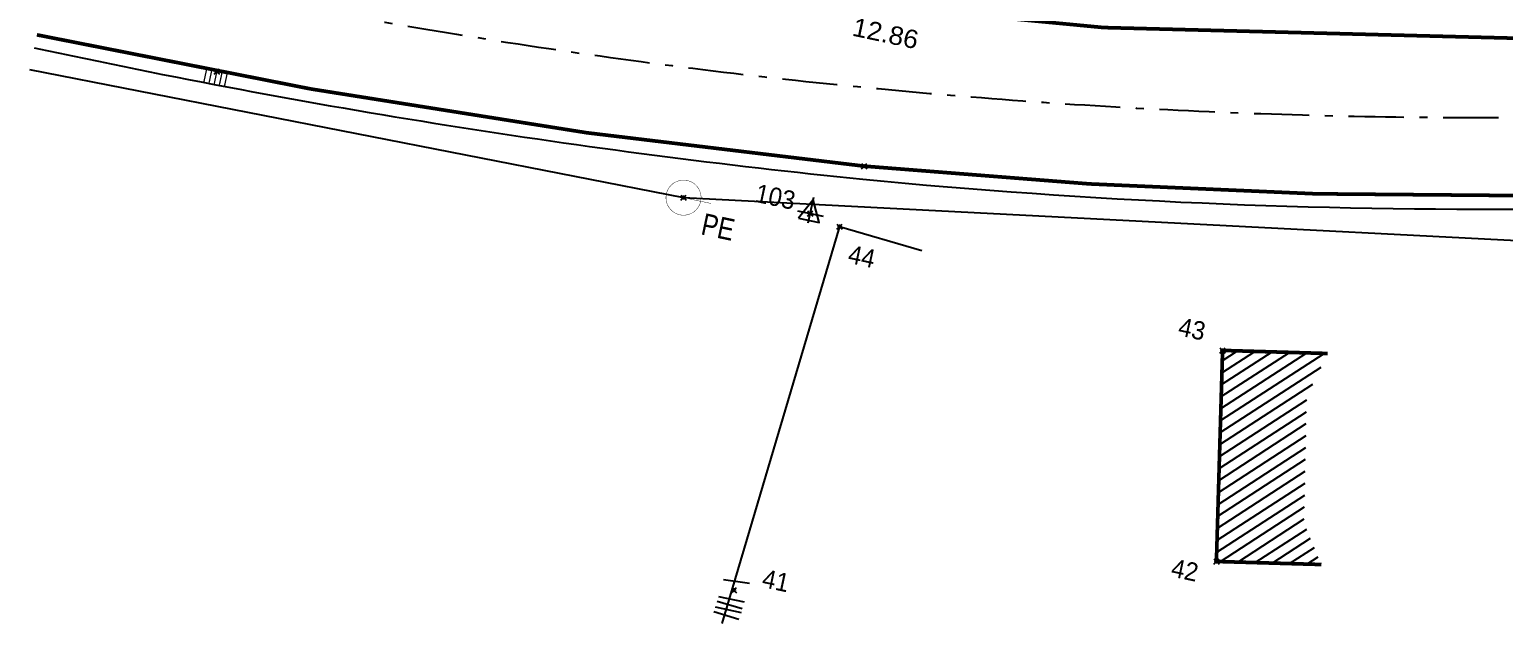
# Model space of a CAD drawing. Header units: millimetres. Extents: x -44462 to 306987, y -116160 to 12874.
# Drawn here: x 40329 to 45942, y 796 to 3058 of the extents above; entities that cross this region are included whole.
import ezdxf
from ezdxf.enums import TextEntityAlignment as Align

# ---------------------------------------------------------------- set-up
doc = ezdxf.new("R2010")
doc.units = ezdxf.units.MM
doc.header["$PDMODE"] = 35
doc.header["$PDSIZE"] = 10
doc.linetypes.add('DCAD_Center', pattern=[36, 21, -6, 3, -6])
for name, color, linetype in [('1', 7, 'Continuous'), ('10', 7, 'Continuous'), ('2', 7, 'Continuous'), ('38', 7, 'Continuous'), ('5', 7, 'Continuous'), ('COULEUR 8', 8, 'Continuous'), ('TEXTE', 1, 'Continuous')]:
    doc.layers.add(name, color=color, linetype=linetype)
doc.styles.add('CENTURY GOTHIC', font='GOTHIC.TTF')

msp = doc.modelspace()

# ---------------------------------------------------------------- hatches: boundary and pattern name
at = {"layer": '1', "linetype": 'Continuous'}
h = msp.add_hatch(dxfattribs=at)
h.set_pattern_fill('DC_LINES', scale=30, angle=33, style=0)
h.set_pattern_definition([(33, (5373.626, -13432.75), (-20.423964, 31.450146), [7500])])
h.paths.add_polyline_path([(45268.7, 1824.3), (45189.6, 1660.8), (45179.7, 1178), (45245.3, 1020.8), (44845.5, 1032.4), (44868.9, 1836)], flags=0)

# ---------------------------------------------------------------- linework, layer by layer
at = {"layer": '1', "color": 12, "linetype": 'Continuous', "ltscale": 0.125, "const_width": 1.5, "flags": 128}
msp.add_lwpolyline([(42879.9, 2393.7), (42881.6, 2398.5), (42882.8, 2403.4), (42883.7, 2408.4), (42884.2, 2413.4), (42884.4, 2418.5), (42884.1, 2423.6), (42883.5, 2428.6), (42882.4, 2433.6), (42881, 2438.5), (42879.3, 2443.2), (42877.1, 2447.9), (42874.7, 2452.3), (42871.9, 2456.5), (42868.8, 2460.5), (42865.4, 2464.3), (42861.7, 2467.8), (42857.7, 2471), (42853.6, 2473.9), (42849.2, 2476.5), (42844.6, 2478.7), (42839.9, 2480.6), (42835.1, 2482.1), (42830.1, 2483.3), (42825.1, 2484), (42820, 2484.4), (42815, 2484.4), (42809.9, 2484), (42804.9, 2483.2), (42799.9, 2482.1), (42795.1, 2480.5), (42790.4, 2478.7), (42785.8, 2476.4), (42781.4, 2473.8), (42777.3, 2470.9), (42773.4, 2467.7), (42769.7, 2464.2), (42766.3, 2460.4), (42763.2, 2456.4), (42760.4, 2452.2), (42757.9, 2447.7), (42755.8, 2443.1), (42754.1, 2438.3), (42752.7, 2433.5), (42751.7, 2428.5), (42751, 2423.4), (42750.8, 2418.4), (42750.9, 2413.3), (42751.4, 2408.2), (42752.4, 2403.2), (42753.6, 2398.3), (42755.3, 2393.5), (42757.3, 2388.9), (42759.7, 2384.4), (42762.4, 2380.1), (42765.4, 2376), (42768.7, 2372.1), (42772.3, 2368.6), (42776.2, 2365.3), (42780.3, 2362.3), (42784.6, 2359.6), (42789.1, 2357.2), (42793.7, 2355.3), (42798.6, 2353.6), (42803.5, 2352.4), (42808.5, 2351.5), (42813.5, 2351), (42818.6, 2350.9), (42823.7, 2351.1), (42828.7, 2351.8), (42833.7, 2352.8), (42838.6, 2354.3), (42843.3, 2356), (42847.9, 2358.2), (42852.4, 2360.6), (42856.6, 2363.4), (42860.6, 2366.6), (42864.4, 2370), (42867.8, 2373.7), (42871, 2377.6), (42873.9, 2381.8), (42876.5, 2386.2), (42878.7, 2390.8), (42879.9, 2393.7)], close=True, dxfattribs=at)
msp.add_lwpolyline([(42713.8, 2439.7), (42921.9, 2395.5)], dxfattribs=at)
at = {"layer": '1', "color": 1, "linetype": 'Continuous', "ltscale": 2, "const_width": 0.25, "flags": 128}
msp.add_lwpolyline([(43299.8, 2357.5), (43299.8, 2357.5)], close=True, dxfattribs=at)
at = {"layer": '1', "color": 7, "linetype": 'Continuous', "ltscale": 3, "flags": 128}
msp.add_lwpolyline([(43411.5, 2307.3), (42963.6, 796.2)], dxfattribs=at)
at = {"layer": '1', "color": 7, "linetype": 'Continuous', "ltscale": 2, "flags": 128}
msp.add_lwpolyline([(43411.5, 2307.3), (43724.7, 2216.4)], dxfattribs=at)
at = {"layer": '1', "color": 7, "linetype": 'Continuous', "ltscale": 2, "const_width": 14, "flags": 128}
for points in [[(44845.5, 1032.4), (44868.9, 1836)], [(44868.9, 1836), (45268.7, 1824.3)], [(44845.5, 1032.4), (45245.3, 1020.8)]]:
    msp.add_lwpolyline(points, dxfattribs=at)
at = {"layer": '1', "color": 92, "linetype": 'Continuous', "ltscale": 2, "flags": 128}
for points in [[(43069.2, 948.9), (42969.5, 962.4)], [(42950.5, 899.3), (43048.9, 878.3)], [(42938.2, 860), (43036.3, 837.9)], [(42945.3, 880.7), (43041.3, 852.8)], [(42932.8, 841.5), (43028.5, 812.5)]]:
    msp.add_lwpolyline(points, dxfattribs=at)
at = {"layer": '1', "color": 7, "linetype": 'Continuous', "ltscale": 3}
msp.add_arc((45869, 27041.8), 24668, 264.48964, 270.49965, dxfattribs=at)
at = {"layer": '10', "color": 7, "linetype": 'Continuous', "ltscale": 0.125, "flags": 128}
for points in [[(43292.2, 2321.6), (43313, 2419.4)], [(43250.9, 2367.9), (43348.7, 2347.1)]]:
    msp.add_lwpolyline(points, dxfattribs=at)
msp.add_lwpolyline([(43255.2, 2339.7), (43333.4, 2323.1), (43310.9, 2409.7), (43255.2, 2339.7)], close=True, dxfattribs=at)
at = {"layer": '2', "color": 5}
for p in [(41041.1, 2897.7, -1262.5), (43505.1, 2537.6, -1298), (42817.6, 2417.7, -1284.8), (43299.8, 2357.5, -1308), (43411.5, 2307.3, -1335.9), (44868.9, 1836, -1390.6), (44845.5, 1032.4, -1409.9), (43009.6, 922.7, -1333.3)]:
    msp.add_point(p, dxfattribs=at)
at = {"layer": '38', "color": 5, "linetype": 'Continuous', "ltscale": 5, "flags": 128}
msp.add_lwpolyline([(40328.7, 2905), (42817.6, 2417.7), (47930.2, 2154.7), (49517.8, 2171.2)], dxfattribs=at)
at = {"layer": '5', "color": 5, "linetype": 'Continuous', "ltscale": 0.810006, "const_width": 5, "flags": 128}
for points in [[(40992.1, 2857), (41002.5, 2905.9)], [(41002.5, 2905.9), (41080.7, 2889.3)], [(41011.6, 2852.8), (41022, 2901.8)], [(41031.2, 2848.7), (41041.6, 2897.6)], [(41050.8, 2844.5), (41061.2, 2893.4)], [(41070.3, 2840.4), (41080.7, 2889.3)], [(40992.1, 2857), (41070.3, 2840.4)]]:
    msp.add_lwpolyline(points, dxfattribs=at)
at = {"layer": '5', "color": 5, "linetype": 'Continuous', "ltscale": 0.810006, "const_width": 9, "flags": 128}
msp.add_lwpolyline([(41031.2, 2848.7), (41031.2, 2848.7)], close=True, dxfattribs=at)
at = {"layer": 'COULEUR 8', "linetype": 'Continuous', "ltscale": 2, "const_width": 14}
for points in [[(41119.6, 3495.5, 0.051986), (46078.5, 3022.2)], [(40356.8, 3037.5, 0.028231), (43505.1, 2537.6)], [(43505.1, 2537.6, 0.02623), (46083.7, 2424.7)]]:
    msp.add_lwpolyline(points, format="xyb", dxfattribs=at)
at = {"layer": 'COULEUR 8', "linetype": 'DCAD_Center', "ltscale": 10}
msp.add_arc((45869, 27041.8), 24319.2, 258.59608, 270.49965, dxfattribs=at)
at = {"layer": 'COULEUR 8', "linetype": 'Continuous', "ltscale": 3}
msp.add_arc((46355.1, 30644.8), 28301.4, 257.74224, 264.21011, dxfattribs=at)

# ---------------------------------------------------------------- texts
at = {"layer": 'TEXTE', "style": 'CENTURY GOTHIC'}
for s, height, width, p, p2 in [('12.86', 70, 1.150956, (43455.7, 3035.1), (43702.8, 2982.6)), ('103', 70, 1.024751, (43085.9, 2402.4), (43234.1, 2370.9)), ('PE', 82.75, 1.042766, (42880, 2278.5), (43001.2, 2252.7)), ('44', 70, 1.024751, (43439.4, 2170.1, 0), (43538.2, 2149, 0)), ('43', 70, 1.024751, (44696.1, 1894.1), (44794.9, 1873)), ('42', 70, 1.024751, (44668.9, 975.9), (44767.7, 954.9)), ('41', 70, 1.024751, (43112.5, 935.7), (43211.4, 914.7))]:
    e = msp.add_text(s, height=height, rotation=348, dxfattribs=dict(at, width=width))
    e.set_placement(p, p2, align=Align.FIT)
    e.dxf.unprotected_set("ltscale", 0)

doc.saveas('drawing.dxf')
